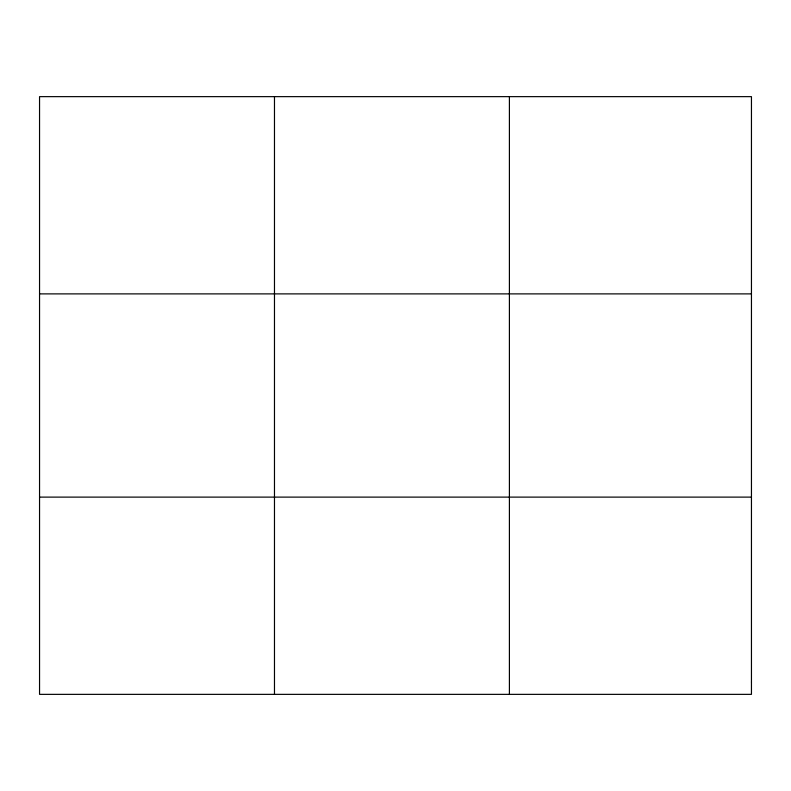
<?xml version="1.0" encoding="UTF-8"?>
<svg xmlns="http://www.w3.org/2000/svg" width="791" height="791" viewBox="0 0 791 791"><rect width="100%" height="100%" fill="white"/><g stroke="black" fill="none" stroke-linecap="round" stroke-linejoin="round"><path stroke-width="1.19" d="M274.477 694.36L274.477 96.64M509.404 694.36L509.404 96.64M39.55 293.886L751.45 293.886M39.55 497.114L751.45 497.114M751.45 682.03L751.45 694.36L39.55 694.36L39.55 96.64L751.45 96.64L751.45 682.03"/></g></svg>
